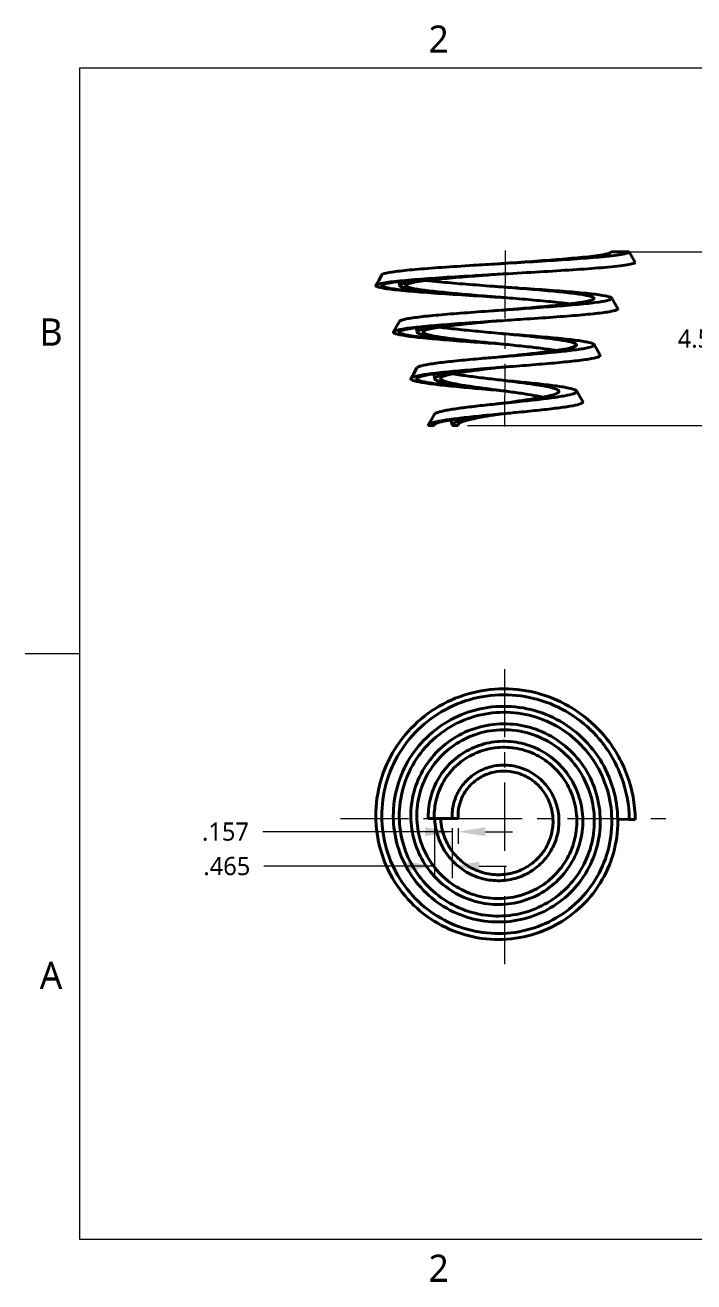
# Model space of a CAD drawing. Header units: inches. Extents: x 0 to 11, y 0 to 8.5.
# Drawn here: x 0.02 to 4.44, y 0.1 to 8.4 of the extents above; entities that cross this region are included whole.
import ezdxf

# ---------------------------------------------------------------- set-up
doc = ezdxf.new("R2010")
doc.units = ezdxf.units.IN
doc.header["$LTSCALE"] = 0.5
doc.header["$MEASUREMENT"] = 0
doc.linetypes.add('CENTER', pattern=[0.72, 0.45, -0.09, 0.09, -0.09])
for name, color, linetype, lineweight in [('ANNOTATION_TEXT', 7, 'Continuous', 25), ('BORDER_FRAME', 7, 'Continuous', 15), ('BORDER_ZONES', 7, 'Continuous', 15), ('CENTERLINES', 7, 'CENTER', 13), ('Visible', 7, 'Continuous', 40)]:
    doc.layers.add(name, color=color, linetype=linetype, lineweight=lineweight)
doc.styles.add('Onshape-Standard', font='NotoSans-Regular.ttf')
doc.styles.add('Onshape-Standard-Dimension', font='')
doc.styles.get('Onshape-Standard-Dimension').set_extended_font_data('Noto Sans')
doc.dimstyles.new('Onshape-Standard$0', dxfattribs={"dimtxt": 0.12, "dimasz": 0.18, "dimexe": 0.08, "dimexo": 0.0625, "dimgap": 0.09, "dimtad": 0, "dimtih": 1, "dimtoh": 1, "dimdec": 3, "dimzin": 7, "dimdsep": 46, "dimtxsty": 'Onshape-Standard-Dimension', "dimcen": 0.09, "dimadec": 1, "dimazin": 0, "dimtfac": 1, "dimtdec": 3, "dimtofl": 0, "dimtmove": 0, "dimatfit": 3, "dimfxl": 0, "dimtolj": 1, "dimtzin": 7, "dimlwd": 13, "dimlwe": 13, "dimarcsym": 0})

# ---------------------------------------------------------------- blocks, each defined once
blk = doc.blocks.new('*D1')
at = {"layer": 'ANNOTATION_TEXT', "color": 0, "lineweight": 13}
for p, q in [((3.9537, 6.9043), (4.6088, 6.9043)), ((4.5288, 6.7243), (4.5288, 6.4826)), ((4.5288, 5.9373), (4.5288, 6.179)), ((2.9411, 5.7573), (4.6088, 5.7573))]:
    blk.add_line(p, q, dxfattribs=at)
at = {"layer": 'ANNOTATION_TEXT', "color": 0}
for points in [[(4.5588, 6.7243), (4.4988, 6.7243), (4.5288, 6.9043)], [(4.4988, 5.9373), (4.5588, 5.9373), (4.5288, 5.7573)]]:
    blk.add_solid(points, dxfattribs=at)
at = {"layer": 'Defpoints', "color": 0}
for p in [(3.8912, 6.9043), (2.8786, 5.7573), (4.5288, 5.7573)]:
    blk.add_point(p, dxfattribs=at)
at = {"layer": 'ANNOTATION_TEXT', "color": 0, "insert": (4.5288, 6.3308), "char_height": 0.12, "attachment_point": 5, "style": 'Onshape-Standard-Dimension'}
blk.add_mtext('\\A1;4.588', dxfattribs=at)
blk = doc.blocks.new('*D2')
at = {"layer": 'ANNOTATION_TEXT', "color": 0, "lineweight": 13}
for p, q in [((2.8393, 3.0738), (1.5881, 3.0738)), ((2.6593, 3.0738), (2.4793, 3.0738)), ((2.8393, 3.0984), (2.8393, 2.9938)), ((2.8786, 3.0984), (2.8786, 2.9938)), ((3.0586, 3.0738), (3.2386, 3.0738))]:
    blk.add_line(p, q, dxfattribs=at)
at = {"layer": 'ANNOTATION_TEXT', "color": 0}
for points in [[(2.6593, 3.0438), (2.6593, 3.1038), (2.8393, 3.0738)], [(3.0586, 3.1038), (3.0586, 3.0438), (2.8786, 3.0738)]]:
    blk.add_solid(points, dxfattribs=at)
at = {"layer": 'Defpoints', "color": 0}
for p in [(2.8393, 3.1609), (2.8786, 3.1609), (2.8786, 3.0738)]:
    blk.add_point(p, dxfattribs=at)
at = {"layer": 'ANNOTATION_TEXT', "color": 0, "insert": (1.3422, 3.0738), "char_height": 0.12, "attachment_point": 5, "style": 'Onshape-Standard-Dimension'}
blk.add_mtext('\\A1;.157', dxfattribs=at)
blk = doc.blocks.new('*D3')
at = {"layer": 'ANNOTATION_TEXT', "color": 0, "lineweight": 13}
for p, q in [((2.7221, 3.0984), (2.7221, 2.766)), ((2.8383, 3.0984), (2.8383, 2.766)), ((2.7221, 2.846), (1.5961, 2.846)), ((2.5421, 2.846), (2.3621, 2.846)), ((3.0183, 2.846), (3.1983, 2.846))]:
    blk.add_line(p, q, dxfattribs=at)
at = {"layer": 'ANNOTATION_TEXT', "color": 0}
for points in [[(2.5421, 2.816), (2.5421, 2.876), (2.7221, 2.846)], [(3.0183, 2.876), (3.0183, 2.816), (2.8383, 2.846)]]:
    blk.add_solid(points, dxfattribs=at)
at = {"layer": 'Defpoints', "color": 0}
for p in [(2.7221, 3.1609), (2.8383, 3.1609), (2.8383, 2.846)]:
    blk.add_point(p, dxfattribs=at)
at = {"layer": 'ANNOTATION_TEXT', "color": 0, "insert": (1.3509, 2.846), "char_height": 0.12, "attachment_point": 5, "style": 'Onshape-Standard-Dimension'}
blk.add_mtext('\\A1;.465', dxfattribs=at)

msp = doc.modelspace()

# ---------------------------------------------------------------- linework, layer by layer
at = {"layer": 'BORDER_FRAME'}
for p, q in [((0.38, 0.38), (0.38, 8.12)), ((0.38, 8.12), (10.62, 8.12)), ((10.62, 0.38), (0.38, 0.38))]:
    msp.add_line(p, q, dxfattribs=at)
at = {"layer": 'BORDER_ZONES'}
msp.add_line((0.38, 4.25), (0.019, 4.25), dxfattribs=at)
at = {"layer": 'CENTERLINES', "ltscale": 2}
for p, q in [((3.19006, 6.91452, 0.18025), (3.18437, 5.75034, -0.18025)), ((3.18479, 4.14833), (3.18479, 2.19805)), ((2.10078, 3.16094), (4.25481, 3.16094))]:
    msp.add_line(p, q, dxfattribs=at)
at = {"layer": 'Visible'}
for p, q in [((3.88976, 6.90185), (3.89115, 6.90428)), ((3.89115, 6.90428), (4.00918, 6.90428)), ((4.00918, 6.90428), (4.04852, 6.83525)), ((3.18334, 6.60259), (3.18295, 6.60262)), ((3.1538, 6.21029), (3.15354, 6.21026)), ((3.15318, 6.1412), (3.15351, 6.14123)), ((3.15803, 5.83372), (3.16098, 5.83402)), ((2.68178, 5.75732), (2.72115, 5.75732)), ((2.68364, 5.76401), (2.6834, 5.7636)), ((2.83926, 5.75732), (2.87863, 5.75732)), ((2.68178, 3.16094), (2.72115, 3.16094)), ((2.72214, 3.16094), (2.83828, 3.16094)), ((2.83926, 3.16094), (2.87863, 3.16094)), ((4.0082, 3.15499), (3.93225, 3.15788)), ((4.04852, 3.15346), (4.00918, 3.15496))]:
    msp.add_line(p, q, dxfattribs=at)
at = {"layer": 'Visible', "flags": 128}
for points in [[(2.3747, 6.75281), (2.3538, 6.71603), (2.33535, 6.68358)], [(2.48572, 6.70845), (2.48728, 6.70527), (2.48957, 6.69928), (2.4914, 6.69158), (2.49213, 6.6825)], [(3.9325, 6.52979), (3.91282, 6.56442), (3.89315, 6.59904)], [(2.49035, 6.44534), (2.47313, 6.41503), (2.451, 6.37606)], [(2.60018, 6.40256), (2.60061, 6.40183), (2.60202, 6.3992), (2.60447, 6.39349), (2.60674, 6.38524), (2.60771, 6.37481)], [(3.81684, 6.22239), (3.7947, 6.26137), (3.77748, 6.29169)], [(2.60602, 6.13812), (2.5851, 6.10128), (2.56664, 6.06878)], [(2.71377, 6.09769), (2.71547, 6.09512), (2.71936, 6.08747), (2.72221, 6.078), (2.72327, 6.06728)], [(3.70123, 5.91529), (3.68153, 5.94999), (3.66184, 5.98468)], [(2.72262, 5.83284), (2.70301, 5.79822), (2.68364, 5.76401)], [(2.8355, 5.77821), (2.83786, 5.77033), (2.83921, 5.76271)]]:
    msp.add_lwpolyline(points, dxfattribs=at)
at = {"layer": 'Visible', "extrusion": (0, 0, -1)}
msp.add_arc((-2.78021, 5.75745), 0.05906, 142.248456, 159.616377, dxfattribs=at)
at = {"layer": 'Visible'}
for points, knots in [([(2.3747, 6.75281), (2.37627, 6.75558), (2.38162, 6.75835), (2.40573, 6.76568), (2.43094, 6.77024), (2.50006, 6.77936), (2.54398, 6.78393), (2.64732, 6.79305), (2.70675, 6.79761), (2.83669, 6.80673), (2.90718, 6.8113), (3.03217, 6.81907), (3.08517, 6.82227), (3.13857, 6.82548), (3.16109, 6.82684), (3.18369, 6.82819), (3.28241, 6.8341), (3.35845, 6.83866), (3.50444, 6.84779), (3.57438, 6.85235), (3.70261, 6.86147), (3.7609, 6.86603), (3.87273, 6.87621), (3.92198, 6.88182), (3.98952, 6.89305), (4.00775, 6.89867), (4.00918, 6.90428)], [0.85947946, 0.85947946, 0.85947946, 0.85947946, 0.8671875, 0.8671875, 0.87988281, 0.87988281, 0.89257812, 0.89257812, 0.90527344, 0.90527344, 0.91796875, 0.91796875, 0.92689806, 0.92689806, 0.92689806, 0.93066406, 0.93066406, 0.94335938, 0.94335938, 0.95605469, 0.95605469, 0.96875, 0.96875, 0.984375, 0.984375, 1, 1, 1, 1]), ([(3.13859, 6.82548), (3.15784, 6.82684), (3.17717, 6.82819), (3.26167, 6.8341), (3.32688, 6.83866), (3.4523, 6.84779), (3.5125, 6.85235), (3.62311, 6.86147), (3.67352, 6.86603), (3.77049, 6.87621), (3.81344, 6.88182), (3.86856, 6.89225), (3.88425, 6.89706), (3.88943, 6.90187), (3.8903, 6.90267), (3.89087, 6.90348), (3.89115, 6.90428)], [0.926898722, 0.926898722, 0.926898722, 0.926898722, 0.930664062, 0.930664062, 0.943359375, 0.943359375, 0.956054688, 0.956054688, 0.96875, 0.96875, 0.984375, 0.984375, 0.997763392, 0.997763392, 0.997763392, 1, 1, 1, 1]), ([(3.18334, 6.60259), (3.14328, 6.60505), (3.103, 6.60752), (2.98877, 6.61454), (2.91541, 6.6191), (2.77608, 6.62822), (2.71014, 6.63279), (2.59084, 6.64191), (2.53754, 6.64647), (2.44789, 6.65559), (2.41155, 6.66015), (2.35889, 6.66928), (2.34257, 6.67384), (2.33493, 6.68013), (2.33437, 6.68185), (2.33535, 6.68358), (2.33697, 6.68641), (2.34274, 6.68925), (2.36858, 6.69665), (2.39522, 6.70121), (2.46809, 6.71033), (2.51432, 6.71489), (2.623, 6.72402), (2.68545, 6.72858), (2.82191, 6.7377), (2.8959, 6.74226), (3.02701, 6.75003), (3.0826, 6.75324), (3.13857, 6.75645), (3.16218, 6.7578), (3.18586, 6.75916), (3.28932, 6.76507), (3.36898, 6.76963), (3.52182, 6.77875), (3.595, 6.78332), (3.72912, 6.79244), (3.79003, 6.797), (3.90681, 6.80718), (3.95817, 6.81279), (4.02842, 6.82402), (4.04727, 6.82963), (4.04852, 6.83525)], [0.78416369, 0.78416369, 0.78416369, 0.78416369, 0.79101562, 0.79101562, 0.80371094, 0.80371094, 0.81640625, 0.81640625, 0.82910156, 0.82910156, 0.84179688, 0.84179688, 0.85449219, 0.85449219, 0.85929267, 0.85929267, 0.85929267, 0.8671875, 0.8671875, 0.87988281, 0.87988281, 0.89257812, 0.89257812, 0.90527344, 0.90527344, 0.91796875, 0.91796875, 0.92689809, 0.92689809, 0.92689809, 0.93066406, 0.93066406, 0.94335938, 0.94335938, 0.95605469, 0.95605469, 0.96875, 0.96875, 0.984375, 0.984375, 1, 1, 1, 1]), ([(3.18332, 6.60259), (3.14524, 6.60505), (3.10695, 6.60752), (2.99831, 6.61454), (2.9285, 6.6191), (2.79584, 6.62822), (2.73301, 6.63279), (2.61928, 6.64191), (2.56842, 6.64647), (2.4828, 6.65559), (2.44804, 6.66015), (2.39757, 6.66928), (2.38185, 6.67384), (2.37493, 6.67961), (2.37421, 6.68083), (2.3742, 6.68204), (2.3742, 6.68539), (2.37971, 6.68874), (2.40573, 6.69665), (2.43094, 6.70121), (2.47183, 6.70661), (2.47847, 6.70744), (2.48541, 6.70828), (2.5164, 6.712), (2.55343, 6.71573), (2.6021, 6.72002), (2.60867, 6.72059), (2.61536, 6.72116), (2.66224, 6.72516), (2.71486, 6.72915), (2.83669, 6.7377), (2.90718, 6.74226), (3.03217, 6.75003), (3.08518, 6.75324), (3.13858, 6.75645)], [0.78416483, 0.78416483, 0.78416483, 0.78416483, 0.79101562, 0.79101562, 0.80371094, 0.80371094, 0.81640625, 0.81640625, 0.82910156, 0.82910156, 0.84179688, 0.84179688, 0.85449219, 0.85449219, 0.85787056, 0.85787056, 0.85787056, 0.8671875, 0.8671875, 0.87988281, 0.87988281, 0.88220691, 0.88220691, 0.88220691, 0.89257812, 0.89257812, 0.89416313, 0.89416313, 0.89416313, 0.90527344, 0.90527344, 0.91796875, 0.91796875, 0.92689861, 0.92689861, 0.92689861, 0.92689861]), ([(3.18334, 6.60259), (3.15119, 6.60505), (3.11883, 6.60752), (3.02693, 6.61454), (2.96776, 6.6191), (2.8551, 6.62822), (2.80162, 6.63279), (2.70459, 6.64191), (2.66106, 6.64647), (2.58753, 6.65559), (2.55752, 6.66015), (2.5136, 6.66928), (2.49968, 6.67384), (2.49291, 6.67976), (2.49213, 6.68113), (2.49213, 6.68249), (2.49213, 6.68569), (2.49641, 6.68889), (2.51718, 6.69665), (2.5381, 6.70121), (2.59599, 6.71033), (2.63295, 6.71489), (2.72028, 6.72402), (2.77064, 6.72858), (2.88103, 6.7377), (2.94105, 6.74226), (3.04764, 6.75003), (3.09291, 6.75324), (3.13857, 6.75645)], [0.78416369, 0.78416369, 0.78416369, 0.78416369, 0.79101562, 0.79101562, 0.80371094, 0.80371094, 0.81640625, 0.81640625, 0.82910156, 0.82910156, 0.84179688, 0.84179688, 0.85449219, 0.85449219, 0.85828717, 0.85828717, 0.85828717, 0.8671875, 0.8671875, 0.87988281, 0.87988281, 0.89257812, 0.89257812, 0.90527344, 0.90527344, 0.91796875, 0.91796875, 0.92689792, 0.92689792, 0.92689792, 0.92689792]), ([(3.18295, 6.60262), (3.15291, 6.60508), (3.12266, 6.60753), (3.03647, 6.61454), (2.98085, 6.6191), (2.87485, 6.62822), (2.82449, 6.63279), (2.73303, 6.64191), (2.69195, 6.64647), (2.62244, 6.65559), (2.59402, 6.66015), (2.55227, 6.66928), (2.53895, 6.67384), (2.53303, 6.6791), (2.53244, 6.67981), (2.53204, 6.68051), (2.52984, 6.68437), (2.53351, 6.68823), (2.55433, 6.69665), (2.57382, 6.70121), (2.61939, 6.70889), (2.64141, 6.712), (2.66659, 6.71512), (2.67826, 6.71656), (2.69062, 6.71801), (2.7446, 6.72402), (2.79194, 6.72858), (2.89581, 6.7377), (2.95233, 6.74226), (3.0528, 6.75003), (3.0955, 6.75324), (3.13859, 6.75645)], [0.78419344, 0.78419344, 0.78419344, 0.78419344, 0.79101562, 0.79101562, 0.80371094, 0.80371094, 0.81640625, 0.81640625, 0.82910156, 0.82910156, 0.84179688, 0.84179688, 0.85449219, 0.85449219, 0.85645018, 0.85645018, 0.85645018, 0.8671875, 0.8671875, 0.87988281, 0.87988281, 0.88855528, 0.88855528, 0.88855528, 0.89257812, 0.89257812, 0.90527344, 0.90527344, 0.91796875, 0.91796875, 0.92689877, 0.92689877, 0.92689877, 0.92689877]), ([(2.49035, 6.44534), (2.49054, 6.44568), (2.49079, 6.44603), (2.495, 6.45093), (2.50774, 6.45549), (2.55015, 6.46462), (2.57982, 6.46918), (2.65403, 6.4783), (2.69855, 6.48286), (2.79924, 6.49199), (2.85536, 6.49655), (2.97502, 6.50567), (3.03854, 6.51023), (3.11751, 6.51579), (3.13177, 6.51679), (3.14606, 6.51779), (3.19697, 6.52136), (3.24831, 6.52492), (3.3636, 6.53304), (3.42702, 6.5376), (3.54629, 6.54673), (3.6021, 6.55129), (3.70167, 6.56041), (3.74541, 6.56497), (3.81721, 6.5741), (3.84527, 6.57866), (3.8833, 6.58778), (3.89326, 6.59234), (3.89373, 6.59762), (3.89355, 6.59833), (3.89315, 6.59904), (3.89097, 6.60289), (3.882, 6.60674), (3.84788, 6.61515), (3.82003, 6.61971), (3.74756, 6.62883), (3.70294, 6.6334), (3.60019, 6.64252), (3.54206, 6.64708), (3.41662, 6.6562), (3.34934, 6.66076), (3.24815, 6.66743), (3.21582, 6.66953), (3.18334, 6.67162)], [0.57423472, 0.57423472, 0.57423472, 0.57423472, 0.57519531, 0.57519531, 0.58789062, 0.58789062, 0.60058594, 0.60058594, 0.61328125, 0.61328125, 0.62597656, 0.62597656, 0.63867188, 0.63867188, 0.64145472, 0.64145472, 0.64145472, 0.65136719, 0.65136719, 0.6640625, 0.6640625, 0.67675781, 0.67675781, 0.68945312, 0.68945312, 0.70214844, 0.70214844, 0.71484375, 0.71484375, 0.71682927, 0.71682927, 0.71682927, 0.72753906, 0.72753906, 0.74023438, 0.74023438, 0.75292969, 0.75292969, 0.765625, 0.765625, 0.77832031, 0.77832031, 0.78416369, 0.78416369, 0.78416369, 0.78416369]), ([(3.14606, 6.51779), (3.18838, 6.52136), (3.23113, 6.52492), (3.32728, 6.53304), (3.3803, 6.5376), (3.48023, 6.54673), (3.52712, 6.55129), (3.58508, 6.55759), (3.60039, 6.55934), (3.61488, 6.56108), (3.63314, 6.56327), (3.6501, 6.56547), (3.66562, 6.56767), (3.67002, 6.56829), (3.6743, 6.56891), (3.70896, 6.5741), (3.73295, 6.57866), (3.76411, 6.58729), (3.77279, 6.59137), (3.77511, 6.59544), (3.77539, 6.59593), (3.77558, 6.59642), (3.77657, 6.60146), (3.76944, 6.60603), (3.73943, 6.61515), (3.71656, 6.61971), (3.65658, 6.62883), (3.61948, 6.6334), (3.53373, 6.64252), (3.48509, 6.64708), (3.37985, 6.6562), (3.32328, 6.66076), (3.23801, 6.66743), (3.21074, 6.66953), (3.18332, 6.67163), (3.15118, 6.67409), (3.11882, 6.67655), (3.02693, 6.68357), (2.96776, 6.68813), (2.8551, 6.69726), (2.80162, 6.70182), (2.72212, 6.70929), (2.69318, 6.71221), (2.66673, 6.71512)], [0.64145445, 0.64145445, 0.64145445, 0.64145445, 0.65136719, 0.65136719, 0.6640625, 0.6640625, 0.67675781, 0.67675781, 0.68160997, 0.68160997, 0.68160997, 0.6877199, 0.6877199, 0.6877199, 0.68945312, 0.68945312, 0.70214844, 0.70214844, 0.71348739, 0.71348739, 0.71348739, 0.71484375, 0.71484375, 0.72753906, 0.72753906, 0.74023438, 0.74023438, 0.75292969, 0.75292969, 0.765625, 0.765625, 0.77832031, 0.77832031, 0.78416518, 0.78416518, 0.78416518, 0.79101562, 0.79101562, 0.80371094, 0.80371094, 0.81640625, 0.81640625, 0.82451303, 0.82451303, 0.82451303, 0.82451303]), ([(3.61487, 6.56108), (3.59573, 6.56369), (3.57457, 6.56631), (3.51158, 6.57349), (3.46609, 6.57805), (3.3676, 6.58717), (3.3146, 6.59173), (3.23464, 6.59839), (3.20907, 6.60049), (3.18334, 6.60259)], [0.745652222, 0.745652222, 0.745652222, 0.745652222, 0.752929688, 0.752929688, 0.765625, 0.765625, 0.778320312, 0.778320312, 0.784164005, 0.784164005, 0.784164005, 0.784164005]), ([(3.17589, 6.29497), (3.17466, 6.29506), (3.17344, 6.29514), (3.10868, 6.29979), (3.04454, 6.30435), (2.92001, 6.31348), (2.85966, 6.31804), (2.74751, 6.32716), (2.69572, 6.33172), (2.6049, 6.34085), (2.56586, 6.34541), (2.50377, 6.35453), (2.48073, 6.35909), (2.45397, 6.36779), (2.44865, 6.37193), (2.451, 6.37606), (2.45124, 6.37649), (2.45156, 6.37691), (2.45629, 6.3819), (2.46995, 6.38646), (2.51516, 6.39558), (2.54671, 6.40015), (2.62547, 6.40927), (2.67268, 6.41383), (2.77934, 6.42295), (2.83875, 6.42752), (2.96532, 6.43664), (3.03246, 6.4412), (3.1159, 6.44676), (3.13096, 6.44776), (3.14606, 6.44876), (3.19984, 6.45232), (3.25404, 6.45588), (3.3757, 6.46401), (3.44259, 6.46857), (3.56831, 6.47769), (3.6271, 6.48225), (3.73189, 6.49138), (3.77789, 6.49594), (3.85329, 6.50506), (3.88271, 6.50962), (3.92244, 6.51875), (3.93276, 6.52331), (3.93303, 6.52851), (3.93286, 6.52915), (3.9325, 6.52979)], [0.49877923, 0.49877923, 0.49877923, 0.49877923, 0.49902344, 0.49902344, 0.51171875, 0.51171875, 0.52441406, 0.52441406, 0.53710938, 0.53710938, 0.54980469, 0.54980469, 0.5625, 0.5625, 0.57401103, 0.57401103, 0.57401103, 0.57519531, 0.57519531, 0.58789062, 0.58789062, 0.60058594, 0.60058594, 0.61328125, 0.61328125, 0.62597656, 0.62597656, 0.63867188, 0.63867188, 0.64145473, 0.64145473, 0.64145473, 0.65136719, 0.65136719, 0.6640625, 0.6640625, 0.67675781, 0.67675781, 0.68945312, 0.68945312, 0.70214844, 0.70214844, 0.71484375, 0.71484375, 0.71662531, 0.71662531, 0.71662531, 0.71662531]), ([(3.17587, 6.29497), (3.17472, 6.29506), (3.17358, 6.29514), (3.11256, 6.29979), (3.05209, 6.30435), (2.9346, 6.31348), (2.87763, 6.31804), (2.77168, 6.32716), (2.72271, 6.33172), (2.63676, 6.34085), (2.59977, 6.34541), (2.54086, 6.35453), (2.51893, 6.35909), (2.49508, 6.3672), (2.48979, 6.37074), (2.48978, 6.37428), (2.48978, 6.3753), (2.49021, 6.37632), (2.495, 6.3819), (2.50774, 6.38646), (2.5468, 6.39486), (2.57067, 6.39871), (2.59992, 6.40255), (2.6054, 6.40327), (2.61107, 6.40399), (2.64282, 6.40789), (2.67233, 6.41108), (2.70491, 6.41426), (2.71901, 6.41564), (2.73369, 6.41701), (2.79924, 6.42295), (2.85536, 6.42752), (2.97502, 6.43664), (3.03854, 6.4412), (3.11752, 6.44676), (3.13178, 6.44776), (3.14608, 6.44876)], [0.49878049, 0.49878049, 0.49878049, 0.49878049, 0.49902344, 0.49902344, 0.51171875, 0.51171875, 0.52441406, 0.52441406, 0.53710938, 0.53710938, 0.54980469, 0.54980469, 0.5625, 0.5625, 0.57236, 0.57236, 0.57236, 0.57519531, 0.57519531, 0.58789062, 0.58789062, 0.59858199, 0.59858199, 0.59858199, 0.60058594, 0.60058594, 0.60944646, 0.60944646, 0.60944646, 0.61328125, 0.61328125, 0.62597656, 0.62597656, 0.63867188, 0.63867188, 0.64145606, 0.64145606, 0.64145606, 0.64145606]), ([(3.17587, 6.29497), (3.17494, 6.29506), (3.174, 6.29514), (3.1242, 6.29979), (3.07472, 6.30435), (2.97837, 6.31348), (2.93152, 6.31804), (2.84416, 6.32716), (2.80367, 6.33172), (2.73234, 6.34085), (2.70151, 6.34541), (2.65211, 6.35453), (2.63355, 6.35909), (2.61254, 6.36736), (2.60774, 6.37107), (2.60771, 6.37478), (2.60771, 6.37563), (2.60796, 6.37649), (2.61114, 6.3819), (2.62112, 6.38646), (2.65513, 6.39558), (2.67917, 6.40015), (2.73969, 6.40927), (2.77617, 6.41383), (2.85893, 6.42295), (2.90521, 6.42752), (3.00412, 6.43664), (3.05675, 6.4412), (3.12232, 6.44676), (3.13416, 6.44776), (3.14603, 6.44876)], [0.49878024, 0.49878024, 0.49878024, 0.49878024, 0.49902344, 0.49902344, 0.51171875, 0.51171875, 0.52441406, 0.52441406, 0.53710938, 0.53710938, 0.54980469, 0.54980469, 0.5625, 0.5625, 0.57282188, 0.57282188, 0.57282188, 0.57519531, 0.57519531, 0.58789062, 0.58789062, 0.60058594, 0.60058594, 0.61328125, 0.61328125, 0.62597656, 0.62597656, 0.63867188, 0.63867188, 0.64145229, 0.64145229, 0.64145229, 0.64145229]), ([(3.52668, 6.25293), (3.52427, 6.25334), (3.52181, 6.25376), (3.49199, 6.25874), (3.4597, 6.2633), (3.38747, 6.27242), (3.34755, 6.27698), (3.26385, 6.28602), (3.22018, 6.29049), (3.17586, 6.29497), (3.175, 6.29506), (3.17414, 6.29514), (3.12808, 6.29979), (3.08226, 6.30435), (2.99296, 6.31348), (2.94948, 6.31804), (2.86833, 6.32716), (2.83066, 6.33172), (2.7642, 6.34085), (2.73542, 6.34541), (2.6892, 6.35453), (2.67176, 6.35909), (2.65379, 6.36656), (2.64942, 6.36947), (2.64777, 6.37237), (2.64682, 6.37403), (2.64676, 6.37568), (2.64986, 6.3819), (2.65891, 6.38646), (2.69012, 6.39558), (2.71229, 6.40015), (2.74502, 6.40548), (2.74995, 6.40626), (2.75504, 6.40703), (2.77987, 6.41082), (2.80857, 6.41461), (2.87883, 6.42295), (2.92182, 6.42752), (3.01382, 6.43664), (3.06282, 6.4412), (3.12394, 6.44676), (3.13498, 6.44776), (3.14606, 6.44876)], [0.45977634, 0.45977634, 0.45977634, 0.45977634, 0.4609375, 0.4609375, 0.47363281, 0.47363281, 0.48632812, 0.48632812, 0.49878087, 0.49878087, 0.49878087, 0.49902344, 0.49902344, 0.51171875, 0.51171875, 0.52441406, 0.52441406, 0.53710938, 0.53710938, 0.54980469, 0.54980469, 0.5625, 0.5625, 0.57059023, 0.57059023, 0.57059023, 0.57519531, 0.57519531, 0.58789062, 0.58789062, 0.60058594, 0.60058594, 0.60274471, 0.60274471, 0.60274471, 0.61328125, 0.61328125, 0.62597656, 0.62597656, 0.63867188, 0.63867188, 0.6414545, 0.6414545, 0.6414545, 0.6414545]), ([(3.15353, 6.21026), (3.16456, 6.21142), (3.17563, 6.21258), (3.23039, 6.21829), (3.27424, 6.22286), (3.35884, 6.23198), (3.39959, 6.23654), (3.4696, 6.24504), (3.49967, 6.24898), (3.52644, 6.25293), (3.53065, 6.25355), (3.53479, 6.25417), (3.55222, 6.25684), (3.56467, 6.25889), (3.57609, 6.26094), (3.59006, 6.26345), (3.60248, 6.26596), (3.63263, 6.27303), (3.64638, 6.27759), (3.65653, 6.28386), (3.6584, 6.28557), (3.65938, 6.28728), (3.661, 6.29013), (3.66012, 6.29299), (3.65117, 6.3004), (3.63913, 6.30496), (3.60266, 6.31409), (3.57824, 6.31865), (3.51867, 6.32777), (3.48352, 6.33233), (3.40506, 6.34146), (3.36174, 6.34602), (3.27105, 6.35505), (3.22377, 6.35953), (3.17587, 6.364), (3.17493, 6.36409), (3.174, 6.36418), (3.1242, 6.36883), (3.07472, 6.37339), (2.97837, 6.38251), (2.93152, 6.38707), (2.84416, 6.39619), (2.80367, 6.40076), (2.76353, 6.40589), (2.75913, 6.40646), (2.75481, 6.40703)], [0.35615511, 0.35615511, 0.35615511, 0.35615511, 0.359375, 0.359375, 0.37207031, 0.37207031, 0.38476562, 0.38476562, 0.39573409, 0.39573409, 0.39573409, 0.39746094, 0.39746094, 0.40317163, 0.40317163, 0.40317163, 0.41015625, 0.41015625, 0.42285156, 0.42285156, 0.4276028, 0.4276028, 0.4276028, 0.43554688, 0.43554688, 0.44824219, 0.44824219, 0.4609375, 0.4609375, 0.47363281, 0.47363281, 0.48632812, 0.48632812, 0.49878074, 0.49878074, 0.49878074, 0.49902344, 0.49902344, 0.51171875, 0.51171875, 0.52441406, 0.52441406, 0.53710938, 0.53710938, 0.53870246, 0.53870246, 0.53870246, 0.53870246]), ([(2.60602, 6.13812), (2.60737, 6.14052), (2.61074, 6.14291), (2.62631, 6.14987), (2.64379, 6.15443), (2.69218, 6.16356), (2.72307, 6.16812), (2.79612, 6.17724), (2.83826, 6.1818), (2.93066, 6.19093), (2.98094, 6.19549), (3.07251, 6.20345), (3.11285, 6.20686), (3.15353, 6.21026), (3.16735, 6.21142), (3.18121, 6.21258), (3.24976, 6.21829), (3.30447, 6.22286), (3.40976, 6.23198), (3.46031, 6.23654), (3.55322, 6.24566), (3.59557, 6.25023), (3.6686, 6.25935), (3.69927, 6.26391), (3.74636, 6.27303), (3.76276, 6.27759), (3.77719, 6.28533), (3.77928, 6.28851), (3.77748, 6.29169), (3.77669, 6.29308), (3.77517, 6.29446), (3.76546, 6.3004), (3.74994, 6.30496), (3.70375, 6.31409), (3.67308, 6.31865), (3.59869, 6.32777), (3.555, 6.33233), (3.45782, 6.34146), (3.40432, 6.34602), (3.29265, 6.35505), (3.23457, 6.35953), (3.17587, 6.364)], [0.28922977, 0.28922977, 0.28922977, 0.28922977, 0.29589844, 0.29589844, 0.30859375, 0.30859375, 0.32128906, 0.32128906, 0.33398438, 0.33398438, 0.34667969, 0.34667969, 0.35615543, 0.35615543, 0.35615543, 0.359375, 0.359375, 0.37207031, 0.37207031, 0.38476562, 0.38476562, 0.39746094, 0.39746094, 0.41015625, 0.41015625, 0.42285156, 0.42285156, 0.43169867, 0.43169867, 0.43169867, 0.43554688, 0.43554688, 0.44824219, 0.44824219, 0.4609375, 0.4609375, 0.47363281, 0.47363281, 0.48632812, 0.48632812, 0.49878026, 0.49878026, 0.49878026, 0.49878026]), ([(3.15351, 6.14123), (3.16827, 6.14238), (3.18307, 6.14354), (3.25621, 6.14926), (3.31455, 6.15382), (3.42673, 6.16295), (3.48055, 6.16751), (3.57938, 6.17663), (3.6244, 6.18119), (3.70193, 6.19032), (3.73445, 6.19488), (3.78427, 6.204), (3.80156, 6.20856), (3.81644, 6.21621), (3.81859, 6.2193), (3.81684, 6.22239)], [0.356153825, 0.356153825, 0.356153825, 0.356153825, 0.359375, 0.359375, 0.372070312, 0.372070312, 0.384765625, 0.384765625, 0.397460938, 0.397460938, 0.41015625, 0.41015625, 0.422851562, 0.422851562, 0.431446624, 0.431446624, 0.431446624, 0.431446624]), ([(3.16844, 5.98756), (3.14294, 5.98976), (3.11732, 5.99197), (3.03891, 5.99873), (2.98649, 6.00329), (2.88668, 6.01241), (2.83928, 6.01698), (2.75335, 6.0261), (2.71481, 6.03066), (2.64974, 6.03978), (2.62323, 6.04435), (2.58452, 6.05347), (2.57232, 6.05803), (2.56589, 6.06466), (2.56547, 6.06672), (2.56664, 6.06878), (2.56806, 6.07128), (2.57181, 6.07378), (2.58899, 6.08084), (2.60784, 6.0854), (2.6599, 6.09452), (2.69308, 6.09908), (2.7714, 6.10821), (2.81654, 6.11277), (2.91543, 6.12189), (2.96919, 6.12645), (3.06692, 6.13441), (3.10988, 6.13781), (3.15318, 6.1412)], [0.2135981, 0.2135981, 0.2135981, 0.2135981, 0.21972656, 0.21972656, 0.23242188, 0.23242188, 0.24511719, 0.24511719, 0.2578125, 0.2578125, 0.27050781, 0.27050781, 0.28320312, 0.28320312, 0.28894511, 0.28894511, 0.28894511, 0.29589844, 0.29589844, 0.30859375, 0.30859375, 0.32128906, 0.32128906, 0.33398438, 0.33398438, 0.34667969, 0.34667969, 0.35612968, 0.35612968, 0.35612968, 0.35612968]), ([(3.16842, 5.98756), (3.1447, 5.98977), (3.12085, 5.99197), (3.04785, 5.99873), (2.999, 6.00329), (2.90591, 6.01241), (2.86167, 6.01698), (2.78137, 6.0261), (2.74532, 6.03066), (2.68438, 6.03978), (2.6595, 6.04435), (2.62307, 6.05347), (2.61153, 6.05803), (2.60596, 6.06394), (2.60532, 6.06529), (2.60532, 6.06664), (2.60532, 6.06985), (2.60891, 6.07307), (2.62631, 6.08084), (2.64379, 6.0854), (2.68122, 6.09246), (2.69647, 6.09495), (2.71355, 6.09745), (2.72768, 6.09951), (2.74306, 6.10158), (2.77073, 6.10504), (2.78239, 6.10643), (2.79453, 6.10782), (2.82219, 6.11099), (2.85235, 6.11416), (2.93066, 6.12189), (2.98094, 6.12645), (3.07251, 6.13442), (3.11286, 6.13782), (3.15354, 6.14123)], [0.21360007, 0.21360007, 0.21360007, 0.21360007, 0.21972656, 0.21972656, 0.23242188, 0.23242188, 0.24511719, 0.24511719, 0.2578125, 0.2578125, 0.27050781, 0.27050781, 0.28320312, 0.28320312, 0.28696239, 0.28696239, 0.28696239, 0.29589844, 0.29589844, 0.30859375, 0.30859375, 0.31554066, 0.31554066, 0.31554066, 0.32128906, 0.32128906, 0.32516035, 0.32516035, 0.32516035, 0.33398438, 0.33398438, 0.34667969, 0.34667969, 0.35615573, 0.35615573, 0.35615573, 0.35615573]), ([(3.16846, 5.98756), (3.15004, 5.98976), (3.1315, 5.99197), (3.07467, 5.99873), (3.03653, 6.00329), (2.9636, 6.01241), (2.92882, 6.01698), (2.86545, 6.0261), (2.83686, 6.03066), (2.78829, 6.03978), (2.76832, 6.04435), (2.73875, 6.05347), (2.72916, 6.05803), (2.72394, 6.06414), (2.72328, 6.06569), (2.72327, 6.06723), (2.72326, 6.07025), (2.72574, 6.07326), (2.7383, 6.08084), (2.75162, 6.0854), (2.78901, 6.09452), (2.81306, 6.09908), (2.87026, 6.10821), (2.9034, 6.11277), (2.97637, 6.12189), (3.01619, 6.12645), (3.08894, 6.13442), (3.12105, 6.13782), (3.1535, 6.14123)], [0.21359623, 0.21359623, 0.21359623, 0.21359623, 0.21972656, 0.21972656, 0.23242188, 0.23242188, 0.24511719, 0.24511719, 0.2578125, 0.2578125, 0.27050781, 0.27050781, 0.28320312, 0.28320312, 0.28751028, 0.28751028, 0.28751028, 0.29589844, 0.29589844, 0.30859375, 0.30859375, 0.32128906, 0.32128906, 0.33398438, 0.33398438, 0.34667969, 0.34667969, 0.35615194, 0.35615194, 0.35615194, 0.35615194]), ([(3.43828, 5.94469), (3.42631, 5.9475), (3.41288, 5.95031), (3.3742, 5.95768), (3.34681, 5.96224), (3.28713, 5.97136), (3.25483, 5.97592), (3.20395, 5.98284), (3.18627, 5.9852), (3.16844, 5.98756), (3.1518, 5.98976), (3.13504, 5.99197), (3.08361, 5.99873), (3.04904, 6.00329), (2.98283, 6.01241), (2.9512, 6.01698), (2.89347, 6.0261), (2.86738, 6.03066), (2.82293, 6.03978), (2.80459, 6.04435), (2.7773, 6.05347), (2.76837, 6.05803), (2.76418, 6.06311), (2.76383, 6.06362), (2.76354, 6.06413), (2.76124, 6.06818), (2.76302, 6.07223), (2.77563, 6.08084), (2.78757, 6.0854), (2.81537, 6.09292), (2.82839, 6.09589), (2.84329, 6.09885), (2.85133, 6.10045), (2.85992, 6.10205), (2.89498, 6.10821), (2.92512, 6.11277), (2.9916, 6.12189), (3.02794, 6.12645), (3.09443, 6.13442), (3.12381, 6.13782), (3.15353, 6.14123)], [0.17382831, 0.17382831, 0.17382831, 0.17382831, 0.18164062, 0.18164062, 0.19433594, 0.19433594, 0.20703125, 0.20703125, 0.2135978, 0.2135978, 0.2135978, 0.21972656, 0.21972656, 0.23242188, 0.23242188, 0.24511719, 0.24511719, 0.2578125, 0.2578125, 0.27050781, 0.27050781, 0.28320312, 0.28320312, 0.28463276, 0.28463276, 0.28463276, 0.29589844, 0.29589844, 0.30859375, 0.30859375, 0.31683865, 0.31683865, 0.31683865, 0.32128906, 0.32128906, 0.33398438, 0.33398438, 0.34667969, 0.34667969, 0.35615461, 0.35615461, 0.35615461, 0.35615461]), ([(3.16096, 5.90305), (3.18401, 5.90626), (3.2073, 5.90947), (3.26326, 5.91723), (3.29571, 5.92179), (3.3572, 5.93092), (3.38623, 5.93548), (3.42124, 5.94159), (3.42979, 5.94314), (3.43796, 5.94469), (3.45382, 5.9477), (3.46826, 5.95071), (3.48267, 5.95412), (3.48432, 5.95452), (3.48594, 5.95492), (3.50294, 5.95908), (3.51662, 5.96324), (3.53561, 5.97129), (3.54141, 5.97518), (3.54363, 5.97906), (3.54401, 5.97974), (3.54429, 5.98042), (3.54558, 5.98566), (3.54171, 5.99022), (3.524, 5.99934), (3.51017, 6.0039), (3.47336, 6.01302), (3.45039, 6.01759), (3.3969, 6.02671), (3.36638, 6.03127), (3.3, 6.04039), (3.26415, 6.04496), (3.20774, 6.05188), (3.18816, 6.05424), (3.16843, 6.0566), (3.15002, 6.0588), (3.13149, 6.061), (3.07467, 6.06776), (3.03653, 6.07232), (2.9636, 6.08145), (2.92882, 6.08601), (2.87797, 6.09333), (2.85993, 6.09609), (2.8433, 6.09885)], [0.07115671, 0.07115671, 0.07115671, 0.07115671, 0.08007812, 0.08007812, 0.09277344, 0.09277344, 0.10546875, 0.10546875, 0.10978607, 0.10978607, 0.10978607, 0.11816406, 0.11816406, 0.11926866, 0.11926866, 0.11926866, 0.13085938, 0.13085938, 0.14167205, 0.14167205, 0.14167205, 0.14355469, 0.14355469, 0.15625, 0.15625, 0.16894531, 0.16894531, 0.18164062, 0.18164062, 0.19433594, 0.19433594, 0.20703125, 0.20703125, 0.21359934, 0.21359934, 0.21359934, 0.21972656, 0.21972656, 0.23242188, 0.23242188, 0.24511719, 0.24511719, 0.2527964, 0.2527964, 0.2527964, 0.2527964]), ([(2.72261, 5.83284), (2.72576, 5.83664), (2.73295, 5.84044), (2.75741, 5.84881), (2.77642, 5.85337), (2.8245, 5.86249), (2.85359, 5.86706), (2.91977, 5.87618), (2.95686, 5.88074), (3.03633, 5.88986), (3.07868, 5.89442), (3.13495, 5.90034), (3.14793, 5.9017), (3.16096, 5.90305), (3.19176, 5.90626), (3.2228, 5.90947), (3.29716, 5.91723), (3.34013, 5.92179), (3.42121, 5.93092), (3.45932, 5.93548), (3.52761, 5.9446), (3.55777, 5.94916), (3.60759, 5.95829), (3.62725, 5.96285), (3.6543, 5.97197), (3.66169, 5.97653), (3.66275, 5.98229), (3.66252, 5.98348), (3.66184, 5.98468), (3.65993, 5.98805), (3.65446, 5.99141), (3.63329, 5.99934), (3.61465, 6.0039), (3.56565, 6.01302), (3.53529, 6.01759), (3.46502, 6.02671), (3.42509, 6.03127), (3.33863, 6.04039), (3.29211, 6.04496), (3.21915, 6.05188), (3.19387, 6.05424), (3.16844, 6.0566)], [0.0060168, 0.0060168, 0.0060168, 0.0060168, 0.01660156, 0.01660156, 0.02929688, 0.02929688, 0.04199219, 0.04199219, 0.0546875, 0.0546875, 0.06738281, 0.06738281, 0.07115679, 0.07115679, 0.07115679, 0.08007812, 0.08007812, 0.09277344, 0.09277344, 0.10546875, 0.10546875, 0.11816406, 0.11816406, 0.13085938, 0.13085938, 0.14355469, 0.14355469, 0.14687996, 0.14687996, 0.14687996, 0.15625, 0.15625, 0.16894531, 0.16894531, 0.18164062, 0.18164062, 0.19433594, 0.19433594, 0.20703125, 0.20703125, 0.21359813, 0.21359813, 0.21359813, 0.21359813]), ([(2.68178, 5.75732), (2.68126, 5.75872), (2.68132, 5.76013), (2.68232, 5.76222), (2.68279, 5.76291), (2.6834, 5.7636), (2.68686, 5.76747), (2.69488, 5.77134), (2.72197, 5.77978), (2.74278, 5.78434), (2.7953, 5.79346), (2.82702, 5.79802), (2.89908, 5.80715), (2.93942, 5.81171), (3.02577, 5.82083), (3.07174, 5.82539), (3.13276, 5.83131), (3.14684, 5.83267), (3.16096, 5.83402), (3.19434, 5.83723), (3.22797, 5.84043), (3.30847, 5.8482), (3.35494, 5.85276), (3.44255, 5.86188), (3.48368, 5.86645), (3.55732, 5.87557), (3.58979, 5.88013), (3.64335, 5.88925), (3.66444, 5.89381), (3.69333, 5.90294), (3.70114, 5.9075), (3.70206, 5.91314), (3.70184, 5.91422), (3.70123, 5.91529)], [0, 0, 0, 0, 0.00390625, 0.00390625, 0.00582671, 0.00582671, 0.00582671, 0.01660156, 0.01660156, 0.02929688, 0.02929688, 0.04199219, 0.04199219, 0.0546875, 0.0546875, 0.06738281, 0.06738281, 0.07115689, 0.07115689, 0.07115689, 0.08007812, 0.08007812, 0.09277344, 0.09277344, 0.10546875, 0.10546875, 0.11816406, 0.11816406, 0.13085938, 0.13085938, 0.14355469, 0.14355469, 0.14655465, 0.14655465, 0.14655465, 0.14655465]), ([(2.72115, 5.75732), (2.72063, 5.75872), (2.72064, 5.76013), (2.7213, 5.76174), (2.7214, 5.76196), (2.72151, 5.76217), (2.72154, 5.76224), (2.72158, 5.7623), (2.72162, 5.76237), (2.72402, 5.76665), (2.73155, 5.77093), (2.75741, 5.77978), (2.77642, 5.78434), (2.80865, 5.79045), (2.81744, 5.79201), (2.82677, 5.79356), (2.8448, 5.79657), (2.86487, 5.79958), (2.91977, 5.80715), (2.95686, 5.81171), (3.03633, 5.82083), (3.07868, 5.82539), (3.13398, 5.83121), (3.14598, 5.83246), (3.15803, 5.83372)], [0, 0, 0, 0, 0.00390625, 0.00390625, 0.004501609, 0.004501609, 0.004501609, 0.004686105, 0.004686105, 0.004686105, 0.016601563, 0.016601563, 0.029296875, 0.029296875, 0.033625189, 0.033625189, 0.033625189, 0.041992188, 0.041992188, 0.0546875, 0.0546875, 0.067382812, 0.067382812, 0.070873824, 0.070873824, 0.070873824, 0.070873824]), ([(2.83926, 5.75732), (2.83874, 5.75872), (2.83861, 5.76013), (2.83896, 5.76192), (2.83907, 5.76232), (2.83921, 5.76271), (2.8407, 5.76688), (2.84576, 5.77105), (2.86372, 5.77978), (2.87731, 5.78434), (2.9121, 5.79346), (2.9333, 5.79802), (2.98183, 5.80715), (3.00917, 5.81171), (3.06801, 5.82083), (3.0995, 5.82539), (3.1415, 5.83131), (3.15121, 5.83266), (3.16095, 5.83402)], [0, 0, 0, 0, 0.00390625, 0.00390625, 0.004998982, 0.004998982, 0.004998982, 0.016601563, 0.016601563, 0.029296875, 0.029296875, 0.041992188, 0.041992188, 0.0546875, 0.0546875, 0.067382812, 0.067382812, 0.071155463, 0.071155463, 0.071155463, 0.071155463]), ([(2.87863, 5.75732), (2.87811, 5.75872), (2.87793, 5.76013), (2.87868, 5.76609), (2.88302, 5.77065), (2.89915, 5.77978), (2.91095, 5.78434), (2.9413, 5.79346), (2.95987, 5.79802), (3.00252, 5.80715), (3.0266, 5.81171), (3.07857, 5.82083), (3.10644, 5.82539), (3.1437, 5.83131), (3.15231, 5.83267), (3.16096, 5.83402)], [0, 0, 0, 0, 0.00390625, 0.00390625, 0.016601563, 0.016601563, 0.029296875, 0.029296875, 0.041992188, 0.041992188, 0.0546875, 0.0546875, 0.067382812, 0.067382812, 0.071156724, 0.071156724, 0.071156724, 0.071156724]), ([(2.68178, 3.16094), (2.68126, 3.17474), (2.68132, 3.18857), (2.68415, 3.2474), (2.69266, 3.29229), (2.72197, 3.37843), (2.74278, 3.41966), (2.7953, 3.49512), (2.82702, 3.52935), (2.89908, 3.58796), (2.93942, 3.61233), (3.02577, 3.64913), (3.07174, 3.66153), (3.16581, 3.67316), (3.21391, 3.67237), (3.30847, 3.65741), (3.35494, 3.64322), (3.44255, 3.60232), (3.48368, 3.5756), (3.55732, 3.51144), (3.58979, 3.47404), (3.64335, 3.39126), (3.66444, 3.3459), (3.69333, 3.25065), (3.70114, 3.20075), (3.70262, 3.10027), (3.6963, 3.04969), (3.66972, 2.95176), (3.64948, 2.90446), (3.59642, 2.81688), (3.56359, 2.77662), (3.48772, 2.70645), (3.44466, 2.67654), (3.35151, 2.62961), (3.30143, 2.6126), (3.19798, 2.59303), (3.14467, 2.59049), (3.03891, 2.60032), (2.98649, 2.61271), (2.88668, 2.65169), (2.83928, 2.6783), (2.75335, 2.7439), (2.71481, 2.78288), (2.64974, 2.87044), (2.62323, 2.91897), (2.58452, 3.02196), (2.57232, 3.0764), (2.56346, 3.18701), (2.56679, 3.24319), (2.58899, 3.35289), (2.60784, 3.40641), (2.6599, 3.50659), (2.69308, 3.55322), (2.7714, 3.63583), (2.81654, 3.6718), (2.91543, 3.73007), (2.96919, 3.75237), (3.08124, 3.78133), (3.13953, 3.78799), (3.25621, 3.78489), (3.31455, 3.77512), (3.42673, 3.73967), (3.48055, 3.71397), (3.57938, 3.64842), (3.6244, 3.60856), (3.70193, 3.51755), (3.73445, 3.46642), (3.78427, 3.35667), (3.80156, 3.29809), (3.81931, 3.17793), (3.81977, 3.11636), (3.80356, 2.99503), (3.78688, 2.93526), (3.73745, 2.82222), (3.70469, 2.76897), (3.62536, 2.6732), (3.57883, 2.63073), (3.4754, 2.56004), (3.41851, 2.53183), (3.2987, 2.49211), (3.23576, 2.48059), (3.10868, 2.47542), (3.04454, 2.48176), (2.92001, 2.51207), (2.85966, 2.53604), (2.74751, 2.59998), (2.69572, 2.63996), (2.6049, 2.73304), (2.56586, 2.78614), (2.50377, 2.9015), (2.48073, 2.96375), (2.45266, 3.09271), (2.44764, 3.15938), (2.45629, 3.29202), (2.46995, 3.35797), (2.51516, 3.48397), (2.54671, 3.54403), (2.62547, 3.65345), (2.67268, 3.70282), (2.77934, 3.78688), (2.83875, 3.82156), (2.96532, 3.8733), (3.03246, 3.89037), (3.16934, 3.90531), (3.23907, 3.90318), (3.3757, 3.87964), (3.44259, 3.85822), (3.56831, 3.79748), (3.6271, 3.75818), (3.73189, 3.66451), (3.77789, 3.61014), (3.85329, 3.49041), (3.88271, 3.42503), (3.92126, 3.29229), (3.9315, 3.22529), (3.93284, 3.15789), (3.93293, 3.15362), (3.93298, 3.14934), (3.93323, 3.07334), (3.92338, 3.00137), (3.88403, 2.86246), (3.85452, 2.79554), (3.77789, 2.67206), (3.73076, 2.6155), (3.62234, 2.51729), (3.56106, 2.47565), (3.42888, 2.41071), (3.35803, 2.38744), (3.21216, 2.3613), (3.13714, 2.35844), (2.98877, 2.37363), (2.91541, 2.39168), (2.77608, 2.44755), (2.71014, 2.48536), (2.59084, 2.57808), (2.53754, 2.63296), (2.44789, 2.75573), (2.41155, 2.82361), (2.35889, 2.96723), (2.34257, 3.04297), (2.33148, 3.1965), (2.33671, 3.27427), (2.36858, 3.42587), (2.39522, 3.49964), (2.46809, 3.6374), (2.51432, 3.70137), (2.623, 3.81438), (2.68545, 3.86342), (2.82191, 3.94257), (2.8959, 3.97267), (3.04984, 4.01137), (3.12974, 4.01996), (3.28932, 4.01469), (3.36898, 4.00082), (3.52182, 3.95147), (3.595, 3.91598), (3.72912, 3.82587), (3.79003, 3.77126), (3.90681, 3.63257), (3.95817, 3.54463), (4.02842, 3.35576), (4.04727, 3.25494), (4.04852, 3.15346)], [0, 0, 0, 0, 0.0039063, 0.0039063, 0.0166016, 0.0166016, 0.0292969, 0.0292969, 0.0419922, 0.0419922, 0.0546875, 0.0546875, 0.0673828, 0.0673828, 0.0800781, 0.0800781, 0.0927734, 0.0927734, 0.1054688, 0.1054688, 0.1181641, 0.1181641, 0.1308594, 0.1308594, 0.1435547, 0.1435547, 0.15625, 0.15625, 0.1689453, 0.1689453, 0.1816406, 0.1816406, 0.1943359, 0.1943359, 0.2070312, 0.2070312, 0.2197266, 0.2197266, 0.2324219, 0.2324219, 0.2451172, 0.2451172, 0.2578125, 0.2578125, 0.2705078, 0.2705078, 0.2832031, 0.2832031, 0.2958984, 0.2958984, 0.3085938, 0.3085938, 0.3212891, 0.3212891, 0.3339844, 0.3339844, 0.3466797, 0.3466797, 0.359375, 0.359375, 0.3720703, 0.3720703, 0.3847656, 0.3847656, 0.3974609, 0.3974609, 0.4101562, 0.4101562, 0.4228516, 0.4228516, 0.4355469, 0.4355469, 0.4482422, 0.4482422, 0.4609375, 0.4609375, 0.4736328, 0.4736328, 0.4863281, 0.4863281, 0.4990234, 0.4990234, 0.5117188, 0.5117188, 0.5244141, 0.5244141, 0.5371094, 0.5371094, 0.5498047, 0.5498047, 0.5625, 0.5625, 0.5751953, 0.5751953, 0.5878906, 0.5878906, 0.6005859, 0.6005859, 0.6132812, 0.6132812, 0.6259766, 0.6259766, 0.6386719, 0.6386719, 0.6513672, 0.6513672, 0.6640625, 0.6640625, 0.6767578, 0.6767578, 0.6894531, 0.6894531, 0.7021484, 0.7021484, 0.7140872, 0.7140872, 0.7140872, 0.7148438, 0.7148438, 0.7275391, 0.7275391, 0.7402344, 0.7402344, 0.7529297, 0.7529297, 0.765625, 0.765625, 0.7783203, 0.7783203, 0.7910156, 0.7910156, 0.8037109, 0.8037109, 0.8164062, 0.8164062, 0.8291016, 0.8291016, 0.8417969, 0.8417969, 0.8544922, 0.8544922, 0.8671875, 0.8671875, 0.8798828, 0.8798828, 0.8925781, 0.8925781, 0.9052734, 0.9052734, 0.9179688, 0.9179688, 0.9306641, 0.9306641, 0.9433594, 0.9433594, 0.9560547, 0.9560547, 0.96875, 0.96875, 0.984375, 0.984375, 1, 1, 1, 1]), ([(2.72115, 3.16094), (2.72063, 3.1736), (2.72064, 3.18631), (2.72306, 3.24034), (2.73073, 3.28161), (2.75741, 3.36088), (2.77642, 3.39887), (2.8245, 3.46846), (2.85359, 3.50006), (2.91977, 3.55426), (2.95686, 3.57684), (3.03633, 3.61103), (3.07868, 3.62261), (3.16543, 3.63362), (3.20982, 3.63304), (3.29716, 3.61951), (3.34013, 3.60656), (3.42121, 3.56903), (3.45932, 3.54446), (3.52761, 3.48535), (3.55777, 3.45085), (3.60759, 3.3744), (3.62725, 3.33246), (3.6543, 3.24432), (3.66169, 3.19811), (3.66336, 3.10498), (3.65765, 3.05806), (3.63329, 2.96714), (3.61465, 2.92318), (3.56565, 2.84172), (3.53529, 2.80423), (3.46502, 2.73882), (3.42509, 2.7109), (3.33863, 2.667), (3.29211, 2.65103), (3.19594, 2.63252), (3.14633, 2.62999), (3.04785, 2.63884), (2.999, 2.65021), (2.90591, 2.68624), (2.86167, 2.71089), (2.78137, 2.77179), (2.74532, 2.80803), (2.68438, 2.88951), (2.6595, 2.93471), (2.62307, 3.03072), (2.61153, 3.08151), (2.60294, 3.18479), (2.60589, 3.23727), (2.62631, 3.33985), (2.64379, 3.38993), (2.69218, 3.48375), (2.72307, 3.52746), (2.79612, 3.60496), (2.83826, 3.63875), (2.93066, 3.69358), (2.98094, 3.71461), (3.08581, 3.74206), (3.1404, 3.74846), (3.24976, 3.74588), (3.30447, 3.73689), (3.40976, 3.70395), (3.46031, 3.68001), (3.55322, 3.61878), (3.59557, 3.5815), (3.6686, 3.49629), (3.69927, 3.44837), (3.74636, 3.34543), (3.76276, 3.29045), (3.77977, 3.17759), (3.78037, 3.11972), (3.76546, 3.00561), (3.74994, 2.94936), (3.70375, 2.84291), (3.67308, 2.79272), (3.59869, 2.70239), (3.555, 2.66229), (3.45782, 2.59545), (3.40432, 2.56873), (3.29157, 2.531), (3.2323, 2.51998), (3.11256, 2.51477), (3.05209, 2.52057), (2.9346, 2.54882), (2.87763, 2.57126), (2.77168, 2.63128), (2.72271, 2.66886), (2.63676, 2.75645), (2.59977, 2.80647), (2.54086, 2.91522), (2.51893, 2.97393), (2.49209, 3.09566), (2.48717, 3.15863), (2.495, 3.28398), (2.50774, 3.34634), (2.55015, 3.46556), (2.57982, 3.52242), (2.65403, 3.6261), (2.69855, 3.67292), (2.79924, 3.75272), (2.85536, 3.78568), (2.97502, 3.83497), (3.03854, 3.8513), (3.16809, 3.86579), (3.23412, 3.86395), (3.3636, 3.84199), (3.42702, 3.82188), (3.54629, 3.76464), (3.6021, 3.72754), (3.70167, 3.63902), (3.74541, 3.58759), (3.81721, 3.47424), (3.84527, 3.41231), (3.88213, 3.28661), (3.892, 3.22321), (3.89348, 3.15938), (3.89358, 3.1552), (3.89364, 3.15102), (3.89406, 3.07878), (3.8849, 3.01044), (3.84788, 2.87848), (3.82003, 2.81488), (3.74756, 2.69743), (3.70294, 2.6436), (3.60019, 2.55004), (3.54206, 2.51033), (3.41662, 2.44831), (3.34934, 2.42601), (3.21074, 2.40082), (3.13943, 2.39792), (2.99831, 2.41201), (2.9285, 2.429), (2.79584, 2.4818), (2.73301, 2.51762), (2.61928, 2.60556), (2.56842, 2.65765), (2.4828, 2.77429), (2.44804, 2.83883), (2.39757, 2.97545), (2.38185, 3.04753), (2.37093, 3.19373), (2.37572, 3.26783), (2.40573, 3.41233), (2.43094, 3.48268), (2.50006, 3.61414), (2.54398, 3.67522), (2.64732, 3.7832), (2.70675, 3.8301), (2.83669, 3.9059), (2.90718, 3.93478), (3.05393, 3.97204), (3.13014, 3.98042), (3.28241, 3.97575), (3.35845, 3.96271), (3.50444, 3.91596), (3.57438, 3.88224), (3.70261, 3.79652), (3.7609, 3.74452), (3.87273, 3.61234), (3.92198, 3.52847), (3.98952, 3.34821), (4.00775, 3.25192), (4.00918, 3.15496)], [0, 0, 0, 0, 0.0039063, 0.0039063, 0.0166016, 0.0166016, 0.0292969, 0.0292969, 0.0419922, 0.0419922, 0.0546875, 0.0546875, 0.0673828, 0.0673828, 0.0800781, 0.0800781, 0.0927734, 0.0927734, 0.1054688, 0.1054688, 0.1181641, 0.1181641, 0.1308594, 0.1308594, 0.1435547, 0.1435547, 0.15625, 0.15625, 0.1689453, 0.1689453, 0.1816406, 0.1816406, 0.1943359, 0.1943359, 0.2070312, 0.2070312, 0.2197266, 0.2197266, 0.2324219, 0.2324219, 0.2451172, 0.2451172, 0.2578125, 0.2578125, 0.2705078, 0.2705078, 0.2832031, 0.2832031, 0.2958984, 0.2958984, 0.3085938, 0.3085938, 0.3212891, 0.3212891, 0.3339844, 0.3339844, 0.3466797, 0.3466797, 0.359375, 0.359375, 0.3720703, 0.3720703, 0.3847656, 0.3847656, 0.3974609, 0.3974609, 0.4101562, 0.4101562, 0.4228516, 0.4228516, 0.4355469, 0.4355469, 0.4482422, 0.4482422, 0.4609375, 0.4609375, 0.4736328, 0.4736328, 0.4863281, 0.4863281, 0.4990234, 0.4990234, 0.5117188, 0.5117188, 0.5244141, 0.5244141, 0.5371094, 0.5371094, 0.5498047, 0.5498047, 0.5625, 0.5625, 0.5751953, 0.5751953, 0.5878906, 0.5878906, 0.6005859, 0.6005859, 0.6132812, 0.6132812, 0.6259766, 0.6259766, 0.6386719, 0.6386719, 0.6513672, 0.6513672, 0.6640625, 0.6640625, 0.6767578, 0.6767578, 0.6894531, 0.6894531, 0.7021484, 0.7021484, 0.7140632, 0.7140632, 0.7140632, 0.7148438, 0.7148438, 0.7275391, 0.7275391, 0.7402344, 0.7402344, 0.7529297, 0.7529297, 0.765625, 0.765625, 0.7783203, 0.7783203, 0.7910156, 0.7910156, 0.8037109, 0.8037109, 0.8164062, 0.8164062, 0.8291016, 0.8291016, 0.8417969, 0.8417969, 0.8544922, 0.8544922, 0.8671875, 0.8671875, 0.8798828, 0.8798828, 0.8925781, 0.8925781, 0.9052734, 0.9052734, 0.9179688, 0.9179688, 0.9306641, 0.9306641, 0.9433594, 0.9433594, 0.9560547, 0.9560547, 0.96875, 0.96875, 0.984375, 0.984375, 1, 1, 1, 1]), ([(2.83926, 3.16094), (2.83874, 3.17021), (2.83861, 3.17952), (2.83978, 3.21916), (2.84495, 3.24958), (2.86372, 3.30825), (2.87731, 3.33649), (2.9121, 3.38847), (2.9333, 3.41221), (2.98183, 3.45317), (3.00917, 3.47038), (3.06801, 3.49671), (3.0995, 3.50582), (3.16426, 3.515), (3.19753, 3.51506), (3.26326, 3.50584), (3.29571, 3.49657), (3.3572, 3.46916), (3.38623, 3.45103), (3.43848, 3.40708), (3.46169, 3.38127), (3.5003, 3.3238), (3.51569, 3.29215), (3.5372, 3.22535), (3.54333, 3.1902), (3.54558, 3.1191), (3.54171, 3.08315), (3.524, 3.01326), (3.51017, 2.97934), (3.47336, 2.91624), (3.45039, 2.88708), (3.3969, 2.83594), (3.36638, 2.81397), (3.3, 2.77916), (3.26415, 2.76631), (3.1898, 2.75099), (3.15131, 2.74851), (3.07467, 2.75439), (3.03653, 2.76274), (2.9636, 2.78989), (2.92882, 2.80868), (2.86545, 2.85548), (2.83686, 2.88348), (2.78829, 2.94671), (2.76832, 2.98193), (2.73875, 3.057), (2.72916, 3.09685), (2.72451, 3.1453), (2.72398, 3.15315), (2.72365, 3.16102)], [0, 0, 0, 0, 0.00390625, 0.00390625, 0.01660156, 0.01660156, 0.02929688, 0.02929688, 0.04199219, 0.04199219, 0.0546875, 0.0546875, 0.06738281, 0.06738281, 0.08007812, 0.08007812, 0.09277344, 0.09277344, 0.10546875, 0.10546875, 0.11816406, 0.11816406, 0.13085938, 0.13085938, 0.14355469, 0.14355469, 0.15625, 0.15625, 0.16894531, 0.16894531, 0.18164062, 0.18164062, 0.19433594, 0.19433594, 0.20703125, 0.20703125, 0.21972656, 0.21972656, 0.23242188, 0.23242188, 0.24511719, 0.24511719, 0.2578125, 0.2578125, 0.27050781, 0.27050781, 0.28320312, 0.28320312, 0.2856469, 0.2856469, 0.2856469, 0.2856469]), ([(2.87863, 3.16094), (2.87811, 3.16907), (2.87793, 3.17726), (2.87868, 3.2121), (2.88302, 3.2389), (2.89915, 3.2907), (2.91095, 3.3157), (2.9413, 3.36181), (2.95987, 3.38293), (3.00252, 3.41947), (3.0266, 3.43489), (3.07857, 3.4586), (3.10644, 3.4669), (3.16388, 3.47546), (3.19344, 3.47573), (3.25195, 3.46795), (3.2809, 3.4599), (3.33586, 3.43587), (3.36186, 3.41988), (3.40877, 3.38098), (3.42967, 3.35807), (3.46453, 3.30694), (3.4785, 3.27871), (3.49817, 3.21902), (3.50388, 3.18756), (3.50632, 3.12381), (3.50307, 3.09152), (3.48757, 3.02864), (3.47534, 2.99806), (3.4426, 2.94108), (3.42209, 2.91469), (3.3742, 2.86831), (3.34681, 2.84833), (3.28713, 2.81654), (3.25483, 2.80474), (3.18775, 2.79048), (3.15297, 2.78802), (3.08361, 2.79291), (3.04904, 2.80025), (2.98283, 2.82444), (2.9512, 2.84128), (2.89347, 2.88337), (2.86738, 2.90862), (2.82293, 2.96578), (2.80459, 2.99767), (2.7773, 3.06577), (2.76837, 3.10196), (2.76386, 3.14623), (2.76332, 3.15357), (2.76299, 3.16093)], [0, 0, 0, 0, 0.00390625, 0.00390625, 0.01660156, 0.01660156, 0.02929688, 0.02929688, 0.04199219, 0.04199219, 0.0546875, 0.0546875, 0.06738281, 0.06738281, 0.08007812, 0.08007812, 0.09277344, 0.09277344, 0.10546875, 0.10546875, 0.11816406, 0.11816406, 0.13085938, 0.13085938, 0.14355469, 0.14355469, 0.15625, 0.15625, 0.16894531, 0.16894531, 0.18164062, 0.18164062, 0.19433594, 0.19433594, 0.20703125, 0.20703125, 0.21972656, 0.21972656, 0.23242188, 0.23242188, 0.24511719, 0.24511719, 0.2578125, 0.2578125, 0.27050781, 0.27050781, 0.28320312, 0.28320312, 0.28571405, 0.28571405, 0.28571405, 0.28571405])]:
    msp.add_open_spline(points, degree=3, knots=knots, dxfattribs=at)

# ---------------------------------------------------------------- texts
at = {"layer": 'BORDER_ZONES', "char_height": 0.18, "attachment_point": 5, "style": 'Onshape-Standard'}
for s, insert in [('2', (2.75, 8.31)), ('B', (0.19, 6.375)), ('A', (0.19, 2.125)), ('2', (2.75, 0.19))]:
    msp.add_mtext(s, dxfattribs=dict(at, insert=insert))

# ---------------------------------------------------------------- dimensions: what is measured, and where the dimension line sits
at = {"layer": 'ANNOTATION_TEXT'}
for base, p1, p2, angle, picture, middle, dimtype in [((4.52882, 5.75732), (3.89115, 6.90428, -0.02976), (2.87863, 5.75732, -0.02826), 90, '*D1', (4.52882, 6.3308), 160), ((2.87863, 3.07377), (2.83926, 3.16094, 0.57348), (2.87863, 3.16094, 0.57348), 0, '*D2', (1.34217, 3.07377), 161), ((2.83828, 2.84605), (2.72214, 3.16094, 0.56259), (2.83828, 3.16094, 0.56258), 0, '*D3', (1.35086, 2.84605), 161)]:
    dim = msp.add_linear_dim(base=base, p1=p1, p2=p2, angle=angle, dimstyle='Onshape-Standard$0', override={"dimlfac": 4}, dxfattribs=at)
    dim.commit()
    dim.dimension.update_dxf_attribs({"geometry": picture, "text_midpoint": middle, "dimtype": dimtype})

doc.saveas('drawing.dxf')
